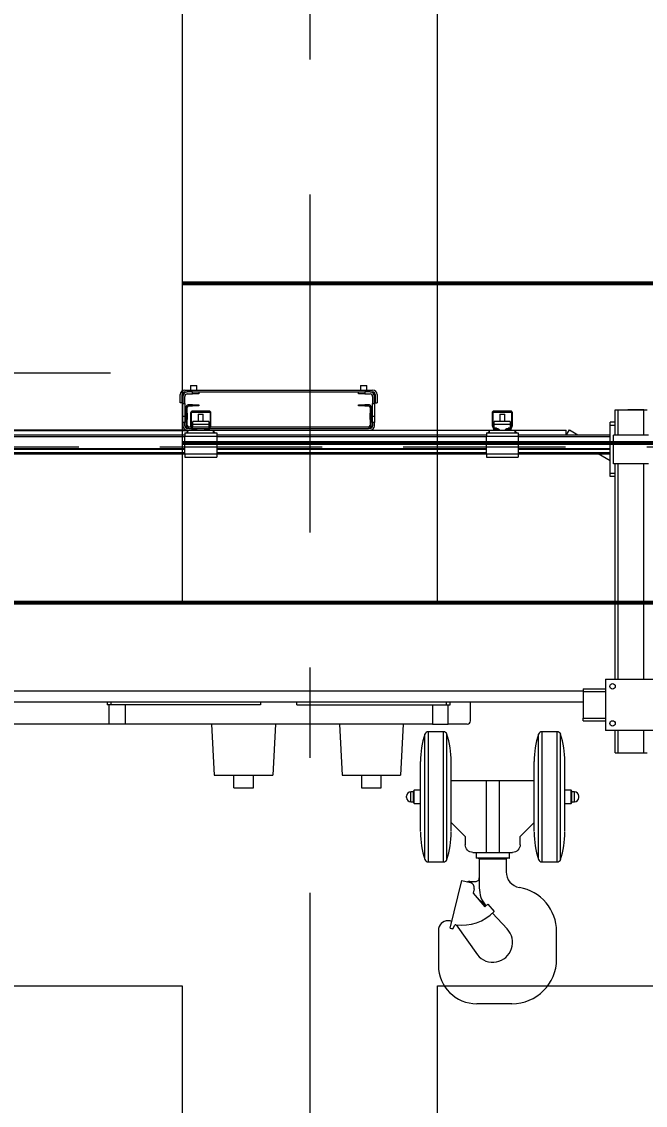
# Model space of a CAD drawing. Header units: millimetres. Extents: x -6419137 to 687965, y -598396 to 179722.
# Drawn here: x 604047 to 605023, y 86212 to 87909 of the extents above; entities that cross this region are included whole.
import ezdxf

# ---------------------------------------------------------------- set-up
doc = ezdxf.new("R2010")
doc.units = ezdxf.units.MM
doc.header["$MEASUREMENT"] = 0
doc.linetypes.add('штриховаяX2', pattern=[38.1, 25.4, -12.7])
doc.linetypes.add('Штрихштриховая', pattern=[10936.110735, 5291.666508, -2116.666555, 1411.111116, -2116.666555])
for name, color, linetype, lineweight in [('!!! Konecranes', 252, 'Continuous', 0), ('!!!! Краны', 7, 'Continuous', 35), ('!Konecranes', 252, 'Continuous', 0), ('Арматура', 72, 'Continuous', 50), ('оси_Ном._пера__96', 7, 'Continuous', 5), ('чертеж_Ном._пера__91', 250, 'Continuous', 5), ('чертеж_Ном._пера__96', 7, 'Continuous', 13), ('чертеж_Ном._пера__98', 7, 'Continuous', 35)]:
    doc.layers.add(name, color=color, linetype=linetype, lineweight=lineweight)
doc.layers.add('Конструкции', color=7, linetype='Continuous', lineweight=5, true_color=0x0000e6)
doc.layers.add('размеры', color=7, linetype='Continuous')
doc.styles.get("Standard").update_dxf_attribs({"font": 'isocpeui.ttf'})
doc.dimstyles.new('STEP', dxfattribs={"dimtxt": 200, "dimasz": 150, "dimexe": 80, "dimexo": 80, "dimgap": 80, "dimtad": 1, "dimdec": 0, "dimzin": 0, "dimdsep": 46, "dimtxsty": 'Standard', "dimblk": 'ARCHTICK', "dimcen": 150, "dimdle": 80, "dimadec": 0, "dimazin": 0, "dimtfac": 1, "dimtdec": 0, "dimtofl": 0, "dimtmove": 1, "dimatfit": 3, "dimfxl": 1, "dimtolj": 1, "dimtzin": 0, "dimarcsym": 0})

# ---------------------------------------------------------------- blocks, each defined once
blk = doc.blocks.new('A$C011300CB')
at = {"layer": '!!! Konecranes', "color": 253, "linetype": 'Continuous', "lineweight": 25, "ltscale": 90.09009}
blk.add_line((1195.4, 460), (2705.8, 460), dxfattribs=at)
at = {"layer": '!!!! Краны', "color": 253, "linetype": 'Continuous', "lineweight": 5, "ltscale": 90.09009}
for p, q in [((2710.8, 530), (2710.8, 523)), ((2710.8, 530), (2710.8, 523)), ((2720.8, 523), (2720.8, 530)), ((2720.8, 523), (2720.8, 530)), ((2976.8, 530), (2976.8, 523)), ((2976.8, 530), (2976.8, 523)), ((2986.8, 523), (2986.8, 530)), ((2694.8, 503), (2694.8, 516)), ((2697.8, 503), (2697.8, 516)), ((2698.8, 513), (2698.8, 502)), ((2701.8, 523), (2995.8, 523)), ((2701.8, 520), (2705.8, 520)), ((2701.8, 502), (2701.8, 513)), ((2713.8, 520), (2705.8, 520)), ((2705.8, 517), (2713.8, 517)), ((2713.8, 517), (2713.8, 520)), ((2713.8, 520), (2723.8, 520)), ((2723.8, 517), (2713.8, 517)), ((2723.8, 520), (2723.8, 517)), ((2723.8, 520), (2973.8, 520)), ((2973.8, 520), (2983.8, 520)), ((2973.8, 517), (2973.8, 520)), ((2983.8, 517), (2973.8, 517)), ((2991.8, 520), (2983.8, 520)), ((2983.8, 520), (2983.8, 517)), ((2983.8, 517), (2991.8, 517)), ((2991.8, 520), (2995.8, 520)), ((2995.8, 513), (2995.8, 502)), ((2998.8, 502), (2998.8, 513)), ((2999.8, 516), (2999.8, 503)), ((3002.8, 516), (3002.8, 503)), ((2697.8, 503), (2694.8, 503)), ((2698.8, 482), (2698.8, 502)), ((2698.8, 502), (2701.8, 502)), ((2701.8, 502), (2701.8, 482)), ((2703.8, 487), (2703.8, 495.5)), ((2704.1, 497), (2706.3, 497)), ((2705.8, 487), (2705.8, 495.5)), ((2713.8, 500), (2708.3, 500)), ((2708.3, 498), (2713.8, 498)), ((2713.8, 498), (2713.8, 500)), ((2713.8, 500), (2723.8, 500)), ((2723.8, 498), (2713.8, 498)), ((2723.8, 500), (2723.8, 498)), ((2973.8, 498), (2973.8, 500)), ((2973.8, 500), (2983.8, 500)), ((2983.8, 498), (2973.8, 498)), ((2989.3, 500), (2983.8, 500)), ((2983.8, 500), (2983.8, 498)), ((2983.8, 498), (2989.3, 498)), ((2991.3, 497), (2993.6, 497)), ((2991.8, 495.5), (2991.8, 487)), ((2993.8, 487), (2993.8, 495.5)), ((2995.8, 502), (2998.8, 502)), ((2995.8, 482), (2995.8, 502)), ((2998.8, 502), (2998.8, 482)), ((2999.8, 503), (3002.8, 503)), ((3395.3, 492.5), (3395.3, 492)), ((3420.3, 492), (3420.3, 492.5)), ((2698.8, 482), (2701.8, 482)), ((2698.8, 472), (2698.8, 482)), ((2701.8, 482), (2701.8, 472)), ((2703.8, 477), (2703.8, 487)), ((2703.8, 487), (2705.8, 487)), ((2705.8, 477), (2703.8, 477)), ((2703.8, 477), (2703.8, 467.5)), ((2705.8, 487), (2705.8, 477)), ((2705.8, 467.5), (2705.8, 477)), ((2710.8, 487), (2710.8, 468.3)), ((2712.3, 468.2), (2712.3, 488)), ((2712.8, 488.5), (2740.8, 488.5)), ((2739.8, 490), (2713.8, 490)), ((2722.8, 485), (2730.8, 485)), ((2722.8, 485), (2722.8, 473.9)), ((2722.8, 484.8), (2722.8, 473.9)), ((2730.8, 473.9), (2730.8, 485)), ((2730.8, 473.9), (2730.8, 484.8)), ((2741.3, 488), (2741.3, 468.2)), ((2742.8, 468.3), (2742.8, 487)), ((2991.8, 487), (2993.8, 487)), ((2991.8, 477), (2991.8, 487)), ((2993.8, 477), (2991.8, 477)), ((2991.8, 477), (2991.8, 467.5)), ((2993.8, 487), (2993.8, 477)), ((2993.8, 467.5), (2993.8, 477)), ((2995.8, 472), (2995.8, 482)), ((2995.8, 482), (2998.8, 482)), ((2998.8, 482), (2998.8, 472)), ((3182.8, 487), (3182.8, 468.3)), ((3184.3, 468.2), (3184.3, 488)), ((3184.8, 488.5), (3212.8, 488.5)), ((3211.8, 490), (3185.8, 490)), ((3194.8, 485), (3202.8, 485)), ((3194.8, 485), (3194.8, 473.9)), ((3194.8, 484.8), (3194.8, 473.9)), ((3202.8, 473.9), (3202.8, 485)), ((3202.8, 473.9), (3202.8, 484.8)), ((3213.3, 488), (3213.3, 468.2)), ((3214.8, 468.3), (3214.8, 487)), ((3375.3, 452.5), (3375.3, 492)), ((3375.3, 492), (3380.3, 492)), ((3380.3, 452.5), (3380.3, 492)), ((3380.3, 492), (3420.3, 492)), ((3420.3, 492), (3425.3, 492)), ((3420.3, 452.5), (3420.3, 492)), ((2701.8, 472), (2698.8, 472)), ((2698.8, 472), (2698.8, 467)), ((2701.8, 467), (2701.8, 472)), ((2706.8, 458.5), (2704.3, 456)), ((2708.3, 463), (2705.8, 463)), ((2705.8, 460), (2706.8, 460)), ((2706.8, 460), (2715.7, 460)), ((2706.8, 456), (2706.8, 460)), ((2989.3, 465), (2708.3, 465)), ((2708.3, 463), (2989.3, 463)), ((2711, 467.2), (2712.9, 462)), ((2714.6, 461.9), (2712.3, 468.1)), ((2739.3, 473.9), (2714.3, 473.9)), ((2714.3, 469.1), (2714.3, 473.9)), ((2714.3, 465), (2714.3, 469.1)), ((2739.3, 469.1), (2714.3, 469.1)), ((2720.8, 461.5), (2715.1, 461.5)), ((2715.7, 460), (2720.8, 460)), ((2720.8, 460), (2720.8, 461.5)), ((2720.8, 460), (2732.8, 460)), ((2732.8, 461.5), (2732.8, 460)), ((2738.5, 461.5), (2732.8, 461.5)), ((2732.8, 460), (2737.9, 460)), ((2737.9, 460), (2746.8, 460)), ((2741.3, 468.1), (2739, 461.9)), ((2739.3, 473.9), (2739.3, 469.1)), ((2739.3, 469.1), (2739.3, 465)), ((2740.7, 462), (2742.6, 467.2)), ((2746.8, 456), (2746.8, 460)), ((2746.8, 460), (2991.8, 460)), ((2749.3, 456), (2746.8, 458.5)), ((2991.8, 463), (2989.3, 463)), ((2991.8, 460), (3178.8, 460)), ((2998.8, 472), (2995.8, 472)), ((2995.8, 472), (2995.8, 467)), ((2998.8, 467), (2998.8, 472)), ((3178.8, 458.5), (3176.3, 456)), ((3178.8, 460), (3187.7, 460)), ((3178.8, 456), (3178.8, 460)), ((3183, 467.2), (3184.9, 462)), ((3186.6, 461.9), (3184.3, 468.1)), ((3211.3, 473.9), (3186.3, 473.9)), ((3186.3, 469.1), (3186.3, 473.9)), ((3211.3, 469.1), (3186.3, 469.1)), ((3186.3, 463.1), (3186.3, 469.1)), ((3186.3, 462.7), (3186.3, 463.1)), ((3189.8, 463.1), (3186.3, 463.1)), ((3192.8, 461.5), (3187.1, 461.5)), ((3187.7, 460), (3192.8, 460)), ((3192.8, 461.5), (3193.7, 461.5)), ((3192.8, 460), (3192.8, 461.5)), ((3192.8, 460), (3204.8, 460)), ((3203.9, 461.5), (3204.8, 461.5)), ((3210.5, 461.5), (3204.8, 461.5)), ((3204.8, 461.5), (3204.8, 460)), ((3204.8, 460), (3209.9, 460)), ((3211.3, 463.1), (3207.8, 463.1)), ((3209.9, 460), (3218.8, 460)), ((3213.3, 468.1), (3211, 461.9)), ((3211.3, 473.9), (3211.3, 469.1)), ((3211.3, 469.1), (3211.3, 463.1)), ((3211.3, 462.7), (3211.3, 463.1)), ((3212.7, 462), (3214.6, 467.2)), ((3218.8, 460), (3298.8, 460)), ((3218.8, 456), (3218.8, 460)), ((3221.3, 456), (3218.8, 458.5)), ((3298.8, 453), (3298.8, 460)), ((3299.4, 453), (3303.8, 460.7)), ((3303.8, 460.7), (3317.1, 453)), ((3367.8, 467.5), (3367.8, 472.5)), ((3375.3, 472.5), (3367.8, 472.5)), ((3375.3, 467.5), (3367.8, 467.5)), ((3367.8, 392.5), (3367.8, 467.5)), ((468.4, 453), (2701.8, 453)), ((468.4, 450), (2701.8, 450)), ((2701.8, 456), (2701.8, 456)), ((2701.8, 456), (2701.8, 453)), ((2701.8, 456), (2701.8, 453)), ((2701.8, 456), (2704.3, 456)), ((2701.8, 456), (2701.8, 453)), ((2701.8, 456), (2701.8, 451)), ((2701.8, 453), (2701.8, 451)), ((2701.8, 451), (2751.8, 451)), ((2701.8, 423), (2701.8, 451)), ((2704.3, 456), (2706.8, 456)), ((2706.8, 456), (2746.8, 456)), ((2746.8, 456), (2749.3, 456)), ((2749.3, 456), (2751.8, 456)), ((2751.8, 456), (2751.8, 451)), ((2751.8, 453), (3173.8, 453)), ((2751.8, 451), (2751.8, 423)), ((2751.8, 450), (3173.8, 450)), ((3173.8, 456), (3173.8, 456)), ((3173.8, 456), (3173.8, 453)), ((3173.8, 456), (3173.8, 453)), ((3173.8, 456), (3176.3, 456)), ((3173.8, 456), (3173.8, 453)), ((3173.8, 456), (3173.8, 451)), ((3173.8, 453), (3173.8, 451)), ((3173.8, 423), (3173.8, 451)), ((3173.8, 451), (3223.8, 451)), ((3176.3, 456), (3178.8, 456)), ((3178.8, 456), (3218.8, 456)), ((3218.8, 456), (3221.3, 456)), ((3221.3, 456), (3223.8, 456)), ((3223.8, 456), (3223.8, 451)), ((3223.8, 453), (3367.8, 453)), ((3223.8, 451), (3223.8, 423)), ((3223.8, 450), (3367.8, 450)), ((3372.8, 407.5), (3372.8, 452.5)), ((3427.8, 452.5), (3372.8, 452.5)), ((468.4, 431.3), (2701.8, 431.3)), ((468.4, 430.2), (2701.8, 430.2)), ((468.4, 425), (2701.8, 425)), ((2751.8, 431.3), (3173.8, 431.3)), ((2751.8, 430.2), (3173.8, 430.2)), ((2751.8, 425), (3173.8, 425)), ((3223.8, 431.3), (3367.8, 431.3)), ((3223.8, 430.2), (3367.8, 430.2)), ((3223.8, 425), (3367.8, 425)), ((468.4, 423), (2701.8, 423)), ((2701.8, 423), (2701.8, 418)), ((2701.8, 423), (2751.8, 423)), ((2701.8, 418), (2751.8, 418)), ((2751.8, 423), (3173.8, 423)), ((2751.8, 423), (2751.8, 418)), ((3173.8, 423), (3223.8, 423)), ((3173.8, 423), (3173.8, 418)), ((3173.8, 418), (3223.8, 418)), ((3223.8, 423), (3367.8, 423)), ((3223.8, 423), (3223.8, 418)), ((3367.8, 412.1), (3348.9, 423)), ((3367.8, 412.2), (3349, 423)), ((3427.8, 407.5), (3372.8, 407.5)), ((3375.3, 70), (3375.3, 407.5)), ((3380.3, 70), (3380.3, 407.5)), ((3420.3, 70), (3420.3, 407.5)), ((3375.3, 392.5), (3367.8, 392.5)), ((3367.8, 387.5), (3367.8, 392.5)), ((3375.3, 387.5), (3367.8, 387.5)), ((3360.3, 70), (3440.3, 70)), ((3360.3, 70), (3360.3, -10)), ((1035.5, 52), (3325.3, 52)), ((3325.3, 55), (3360.3, 55)), ((3325.3, 55), (3325.3, 51)), ((3325.3, 51), (3360.3, 51)), ((3325.3, 51), (3325.3, 9)), ((3325.3, 34), (1035.8, 34)), ((2580.3, 34), (2580.3, 30)), ((2586.3, 34), (2586.3, 30)), ((2820.3, 34), (2820.3, 30)), ((2877.3, 30), (2877.3, 34)), ((3111.3, 30), (3111.3, 34)), ((3117.3, 30), (3117.3, 34)), ((3148.8, 5), (3148.8, 34)), ((2586.3, 30), (2580.3, 30)), ((2583.3, 0), (2583.3, 30)), ((2820.3, 30), (2586.3, 30)), ((2608.3, 30), (2608.3, 0)), ((2877.3, 30), (3111.3, 30)), ((3089.3, 30), (3089.3, 0)), ((3111.3, 30), (3117.3, 30)), ((3114.3, 0), (3114.3, 30)), ((2583.3, 0), (1124.9, 0)), ((2608.3, 0), (2583.3, 0)), ((3089.3, 0), (2608.3, 0)), ((2743.8, 0), (2748, -80)), ((2843.8, 0), (2839.6, -80)), ((2943.8, 0), (2948, -80)), ((3043.8, 0), (3039.6, -80)), ((3089.3, 0), (3114.3, 0)), ((3143.8, 0), (3114.3, 0)), ((3325.3, 9), (3360.3, 9)), ((3325.3, 5), (3325.3, 9)), ((3325.3, 5), (3360.3, 5)), ((3083.1, -216), (3083.1, -12)), ((3106.5, -12), (3083.1, -12)), ((3112.1, -212), (3112.1, -16)), ((3261.1, -216), (3261.1, -12)), ((3284.5, -12), (3261.1, -12)), ((3290.1, -212), (3290.1, -16)), ((3440.3, -10), (3360.3, -10)), ((3375.3, -45), (3375.3, -10)), ((3380.3, -45), (3380.3, -10)), ((3420.3, -45), (3420.3, -10)), ((3375.3, -45), (3380.3, -45)), ((3380.3, -45), (3420.3, -45)), ((3420.3, -45), (3425.3, -45)), ((3070.8, -168.4), (3070.8, -58.8)), ((3118.8, -168.4), (3118.8, -58.8)), ((3248.8, -168.4), (3248.8, -58.8)), ((3296.8, -168.4), (3296.8, -58.8)), ((2748, -80), (2839.6, -80)), ((2778.3, -80), (2778.3, -100)), ((2809.3, -100), (2809.3, -80)), ((2948, -80), (3039.6, -80)), ((2978.3, -80), (2978.3, -100)), ((3009.3, -100), (3009.3, -80)), ((3173.4, -89), (3118.8, -89)), ((3194.1, -89), (3173.4, -89)), ((3173.4, -89), (3173.4, -201)), ((3248.8, -89), (3194.1, -89)), ((3194.1, -89), (3194.1, -201)), ((3055.8, -121.9), (3055.8, -106)), ((3060, -106), (3055.8, -106)), ((3061, -103.5), (3060, -105.2)), ((3060, -122), (3060, -106)), ((3070.8, -103.5), (3061, -103.5)), ((3306.6, -103.5), (3296.8, -103.5)), ((3307.6, -105.2), (3306.6, -103.5)), ((3307.6, -122), (3307.6, -106)), ((3311.8, -106), (3307.6, -106)), ((3311.8, -121.9), (3311.8, -106)), ((3055.8, -121.9), (3055.8, -121.9)), ((3055.8, -122), (3060, -122)), ((3060, -122.7), (3061, -124.5)), ((3061, -124.5), (3070.8, -124.5)), ((3296.8, -124.5), (3306.6, -124.5)), ((3306.6, -124.5), (3307.6, -122.7)), ((3307.6, -122), (3311.8, -122)), ((3311.8, -121.9), (3311.8, -121.9)), ((3194.2, -150), (3194.2, -150)), ((3118.8, -154), (3140.8, -176)), ((3226.8, -176), (3248.8, -154)), ((3140.8, -176), (3140.8, -189)), ((3226.8, -189), (3226.8, -176)), ((3152.8, -201), (3173.4, -201)), ((3157.8, -201), (3157.8, -210)), ((3173.4, -201), (3194.1, -201)), ((3194.1, -201), (3214.8, -201)), ((3194.1, -201), (3194.1, -201)), ((3209.8, -210), (3209.8, -201)), ((3077.4, -211.2), (3077.4, -211.2)), ((3083.1, -216), (3106.5, -216)), ((3161.8, -210), (3161.8, -211)), ((3161.9, -211), (3162.8, -211)), ((3162.8, -211), (3183.8, -211)), ((3162.8, -211), (3162.8, -256.3)), ((3183.8, -211), (3204.8, -211)), ((3204.8, -211), (3204.8, -231.3)), ((3204.8, -211), (3205.7, -211)), ((3205.8, -211), (3205.8, -210)), ((3255.4, -211.2), (3255.4, -211.2)), ((3261.1, -216), (3284.5, -216)), ((3117.1, -319.8), (3135.5, -245)), ((3135.5, -245), (3149, -248.3)), ((3147.8, -246.6), (3156.8, -246.6)), ((3154.9, -258), (3153.1, -265.1)), ((3153.1, -265.1), (3171.6, -286.2)), ((3171.6, -286.2), (3176.1, -282.3)), ((3176.1, -282.3), (3185.9, -293.5)), ((3206.5, -320.8), (3183.4, -296.1)), ((3114.4, -308), (3113.8, -308)), ((3117.1, -319.8), (3119.4, -320.3)), ((3122.4, -319.2), (3124, -315.5)), ((3126.8, -314.4), (3159.8, -361.6)), ((3098.8, -323), (3098.8, -378)), ((3283.8, -368), (3283.8, -325)), ((3213.8, -438), (3158.8, -438))]:
    blk.add_line(p, q, dxfattribs=at)
for points in [[(2710.8, 530), (2720.8, 530), (2720.8, 530)], [(2976.8, 530), (2976.8, 530), (2986.8, 530)], [(3395.4, 492.5), (3420.3, 492.5), (3420.2, 492.5)], [(3077.4, -211.2), (3077.4, -16), (3077.4, -16)], [(3106.5, -216), (3106.5, -216), (3106.5, -12), (3106.5, -12)], [(3255.4, -211.2), (3255.4, -16), (3255.4, -16)], [(3284.5, -216), (3284.5, -216), (3284.5, -12), (3284.5, -12)], [(2778.4, -100), (2809.3, -100), (2809.2, -100)], [(2978.3, -100), (2978.3, -100), (3009.3, -100)], [(3048.8, -114.9), (3048.8, -115), (3048.8, -113), (3048.8, -113.1)], [(3060, -122.1), (3060, -122.7), (3060, -105.2), (3060, -105.9)], [(3061, -124.5), (3061, -124.5), (3061, -103.5), (3061, -103.5)], [(3306.6, -124.5), (3306.6, -124.5), (3306.6, -103.5), (3306.6, -103.5)], [(3307.6, -122.1), (3307.6, -122.7), (3307.6, -105.2), (3307.6, -105.9)], [(3318.8, -114.9), (3318.8, -115), (3318.8, -113), (3318.8, -113.1)], [(3209.7, -210), (3209.8, -210), (3157.9, -210)]]:
    blk.add_lwpolyline(points, dxfattribs=at)
at = {"layer": '!!!! Краны', "color": 253, "linetype": 'штриховаяX2', "lineweight": 5, "ltscale": 10}
blk.add_lwpolyline([(4062.8, 434), (4087.8, 434), (4087.8, 34), (-2265.2, 34), (-2290.2, 34), (-2290.2, 434)], close=True, dxfattribs=at)
at = {"layer": '!!!! Краны', "color": 253, "linetype": 'Continuous', "lineweight": 5, "ltscale": 90.09009}
for centre in [(3371.3, 59), (3371.3, 1)]:
    blk.add_circle(centre, 4.25, dxfattribs=at)
for centre, radius, start, end in [((2701.8, 516), 7, 90, 180), ((2701.8, 516), 4, 90, 180), ((2705.8, 513), 7, 90, 180), ((2705.8, 513), 4, 90, 180), ((2991.8, 513), 7, 0, 90), ((2991.8, 513), 4, 0, 90), ((2995.8, 516), 7, 0, 90), ((2995.8, 516), 4, 0, 90), ((2708.3, 495.5), 4.5, 160.5288, 180), ((2708.3, 495.5), 4.5, 90, 160.5288), ((2708.3, 495.5), 2.5, 143.1301, 180), ((2708.3, 495.5), 2.5, 90, 143.1301), ((2989.3, 495.5), 4.5, 19.4712, 90), ((2989.3, 495.5), 2.5, 36.8699, 90), ((2989.3, 495.5), 2.5, 0, 36.8699), ((2989.3, 495.5), 4.5, 0, 19.4712), ((2713.8, 487), 3, 90, 180), ((2712.8, 488), 0.5, 90, 180), ((2739.8, 487), 3, 0, 90), ((2740.8, 488), 0.5, 0, 90), ((3185.8, 487), 3, 90, 180), ((3184.8, 488), 0.5, 90, 180), ((3211.8, 487), 3, 0, 90), ((3212.8, 488), 0.5, 0, 90), ((2705.8, 467), 7, 180, 270), ((2705.8, 467), 4, 180, 270), ((2708.3, 467.5), 4.5, 180, 270), ((2708.3, 467.5), 2.5, 180, 270), ((2713.8, 468.3), 3, 180, 200), ((2712.8, 468.2), 0.5, 180, 200), ((2715.7, 463), 3, 200, 270), ((2715.1, 462), 0.5, 200, 270), ((2737.9, 463), 3, 270, 340), ((2738.5, 462), 0.5, 270, 340), ((2740.8, 468.2), 0.5, 340, 0), ((2739.8, 468.3), 3, 340, 0), ((2989.3, 467.5), 4.5, 270, 0), ((2989.3, 467.5), 2.5, 270, 0), ((2991.8, 467), 7, 270, 0), ((2991.8, 467), 4, 270, 0), ((3185.8, 468.3), 3, 180, 200), ((3184.8, 468.2), 0.5, 180, 200), ((3187.7, 463), 3, 200, 270), ((3187.1, 462), 0.5, 200, 270), ((3209.9, 463), 3, 270, 340), ((3210.5, 462), 0.5, 270, 340), ((3212.8, 468.2), 0.5, 340, 0), ((3211.8, 468.3), 3, 340, 0), ((3143.8, 5), 5, 270, 0), ((3211.8, -58.8), 141, 162.3198, 180), ((3083.1, -18), 6, 90, 160.5288), ((3106.5, -18), 6, 19.4712, 90), ((2977.8, -58.8), 141, 0, 17.6802), ((3389.8, -58.8), 141, 162.3198, 180), ((3261.1, -18), 6, 90, 160.5288), ((3284.5, -18), 6, 19.4712, 90), ((3155.8, -58.8), 141, 0, 17.6802), ((3055.8, -113), 7, 90, 180), ((3055.8, -115), 7, 180, 270), ((3311.8, -113), 7, 0, 90), ((3311.8, -115), 7, 270, 0), ((3211.8, -169.2), 141, 180, 197.6802), ((2977.8, -169.2), 141, 342.3198, 0), ((3389.8, -169.2), 141, 180, 197.6802), ((3155.8, -169.2), 141, 342.3198, 0), ((3083.1, -210), 6, 199.4712, 270), ((3106.5, -210), 6, 270, 340.5288), ((3261.1, -210), 6, 199.4712, 270), ((3284.5, -210), 6, 270, 340.5288), ((3229.8, -231.3), 25, 180, 260.304), ((3147.8, -255.6), 9, 90.1689, 111.1375), ((3147.1, -256.1), 8, 346.2138, 76.2138), ((3156.8, -240.6), 6, 270.1689, 0.1692), ((3207.8, -256.3), 45, 180, 219.4875), ((3213.8, -325), 70, 0, 80.304), ((3107.4, -346.5), 90, 43.1503, 53.2949), ((3135.5, -245), 70, 262.27, 316.1169), ((3113.8, -323), 15, 90, 180), ((3114.4, -323), 15, 69.1195, 90), ((3120.3, -318.4), 2.17, 243.772, 338.1281), ((3125.8, -316.3), 2, 82.27, 156.2138), ((3183.8, -342), 31, 219.2962, 43), ((3213.8, -368), 70, 270, 0), ((3158.8, -378), 60, 180, 270)]:
    blk.add_arc(centre, radius, start, end, dxfattribs=at)
at = {"layer": '!!!! Краны', "color": 253, "linetype": 'Continuous', "lineweight": 5, "ltscale": 90.09009, "extrusion": (0, 0, -1)}
for centre, major_axis, ratio, start_param, end_param in [((3189.8, 459.1), (5, 0), 0.795209, -1.570796, -0.22409), ((3189.8, 464), (-5, 0), 0.795209, 3.801068, 4.066964), ((3189.8, 464), (5, 0), 0.795209, 0.879383, 0.920815), ((3189.8, 464), (-5, 0), 0.795209, 3.82048, 3.833778), ((3207.8, 459.1), (5, 0), 0.795209, 3.365682, 4.712389), ((3207.8, 464), (-5, 0), 0.795209, -0.925372, -0.659475), ((3207.8, 464), (-5, 0), 0.795209, -0.692185, -0.678887), ((3207.8, 464), (5, 0), 0.795209, 2.220777, 2.262209), ((3152.8, -189), (8.49, 8.49), 1, 2.356194, 3.926991), ((3214.8, -189), (-8.49, 8.49), 1, 2.356194, 3.926991)]:
    blk.add_ellipse(centre, major_axis=major_axis, ratio=ratio, start_param=start_param, end_param=end_param, dxfattribs=at)
blk = doc.blocks.new('_ArchTick')
at = {"color": 0, "linetype": 'ByBlock', "const_width": 0.15}
blk.add_lwpolyline([(-0.5, -0.5), (0.5, 0.5)], dxfattribs=at)
blk = doc.blocks.new('*D813')
at = {"layer": 'Defpoints', "color": 0, "transparency": 16777216}
for p in [(605498.5, 86510.7), (604498.1, 85969.5), (605498.5, 85658.4)]:
    blk.add_point(p, dxfattribs=at)
at = {"layer": 'размеры', "color": 0, "lineweight": -2, "transparency": 16777216}
for p, q in [((605498.5, 86430.7), (605498.5, 85578.4)), ((604498.1, 85889.5), (604498.1, 85578.4)), ((604418.1, 85658.4), (605578.5, 85658.4))]:
    blk.add_line(p, q, dxfattribs=at)
at = {"layer": 'размеры', "color": 0, "lineweight": -2, "transparency": 16777216, "xscale": 150, "yscale": 150, "zscale": 150, "rotation": 180}
blk.add_blockref('_ArchTick', (604498.1, 85658.4), dxfattribs=at)
at = {"layer": 'размеры', "color": 0, "lineweight": -2, "transparency": 16777216, "xscale": 150, "yscale": 150, "zscale": 150}
blk.add_blockref('_ArchTick', (605498.5, 85658.4), dxfattribs=at)
at = {"layer": 'размеры', "color": 0, "transparency": 16777216, "insert": (604998.3, 85838.4), "char_height": 200, "attachment_point": 5}
blk.add_mtext('\\A1;1000', dxfattribs=at)
blk = doc.blocks.new('Отметка высоты (ГОСТ)[26]_3', base_point=(115340.8, -142))
at = {"layer": 'чертеж_Ном._пера__91', "linetype": 'Continuous'}
for p, q in [((115340.8, -142), (115340.8, 308)), ((115340.8, 308), (116482.7, 308)), ((114709.4, -142), (115540.8, -142))]:
    blk.add_line(p, q, dxfattribs=at)
at = {"layer": 'чертеж_Ном._пера__98', "linetype": 'Continuous', "lineweight": 30}
for q in [(115160.8, 38), (115520.8, 38)]:
    blk.add_line((115340.8, -142), q, dxfattribs=at)

msp = doc.modelspace()

# ---------------------------------------------------------------- linework, layer by layer
at = {"layer": 'Арматура', "lineweight": 53}
for points in [[(607138, 87499.5), (604298.1, 87499.5)], [(607138, 87249.5), (604298.1, 87249.5)]]:
    msp.add_lwpolyline(points, dxfattribs=at)
at = {"layer": 'Арматура', "color": 20, "lineweight": 53}
msp.add_lwpolyline([(610113.8, 86999.5), (596897.7, 86999.5)], dxfattribs=at)
at = {"layer": 'Конструкции', "color": 5}
for points in [[(606698.1, 86999.5), (606698.1, 86999.5), (604698.1, 86999.5), (604698.1, 89429.2), (604298.1, 89429.2), (604298.1, 86999.5), (598698.1, 86999.5), (598698.1, 87838.8), (598298.1, 87838.8), (598298.1, 81929.2), (598698.1, 81929.2), (598698.1, 86399.5)], [(598698.1, 86399.5), (604298.1, 86399.5), (604298.1, 82079.2), (604698.1, 82079.2), (604698.1, 86399.5), (606698.1, 86399.5), (606698.1, 81929.2), (607098.1, 81929.2), (607098.1, 86799.5), (607098.1, 86799.5)]]:
    msp.add_lwpolyline(points, dxfattribs=at)
at = {"layer": 'оси_Ном._пера__96', "color": 172, "linetype": 'Штрихштриховая', "ltscale": 0.1}
msp.add_line((604498.1, 93106.7), (604498.1, 77114.5), dxfattribs=at)

# ---------------------------------------------------------------- block references
at = {"layer": '!Konecranes'}
msp.add_blockref('A$C011300CB', (601600.6, 86809.5), dxfattribs=at)
at = {"layer": 'чертеж_Ном._пера__96', "linetype": 'Continuous', "xscale": 0.8, "yscale": 0.8, "zscale": 0.8}
msp.add_blockref('Отметка высоты (ГОСТ)[26]_3', (603272.4, 86999.5), dxfattribs=at)

# ---------------------------------------------------------------- dimensions: what is measured, and where the dimension line sits
at = {"layer": 'размеры'}
dim = msp.add_linear_dim(base=(605498.5, 85658.4), p1=(604498.1, 85969.5), p2=(605498.5, 86510.7), dimstyle='STEP', dxfattribs=at)
dim.commit()
dim.dimension.update_dxf_attribs({"geometry": '*D813', "text_midpoint": (604998.3, 85838.4)})

doc.saveas('drawing.dxf')
